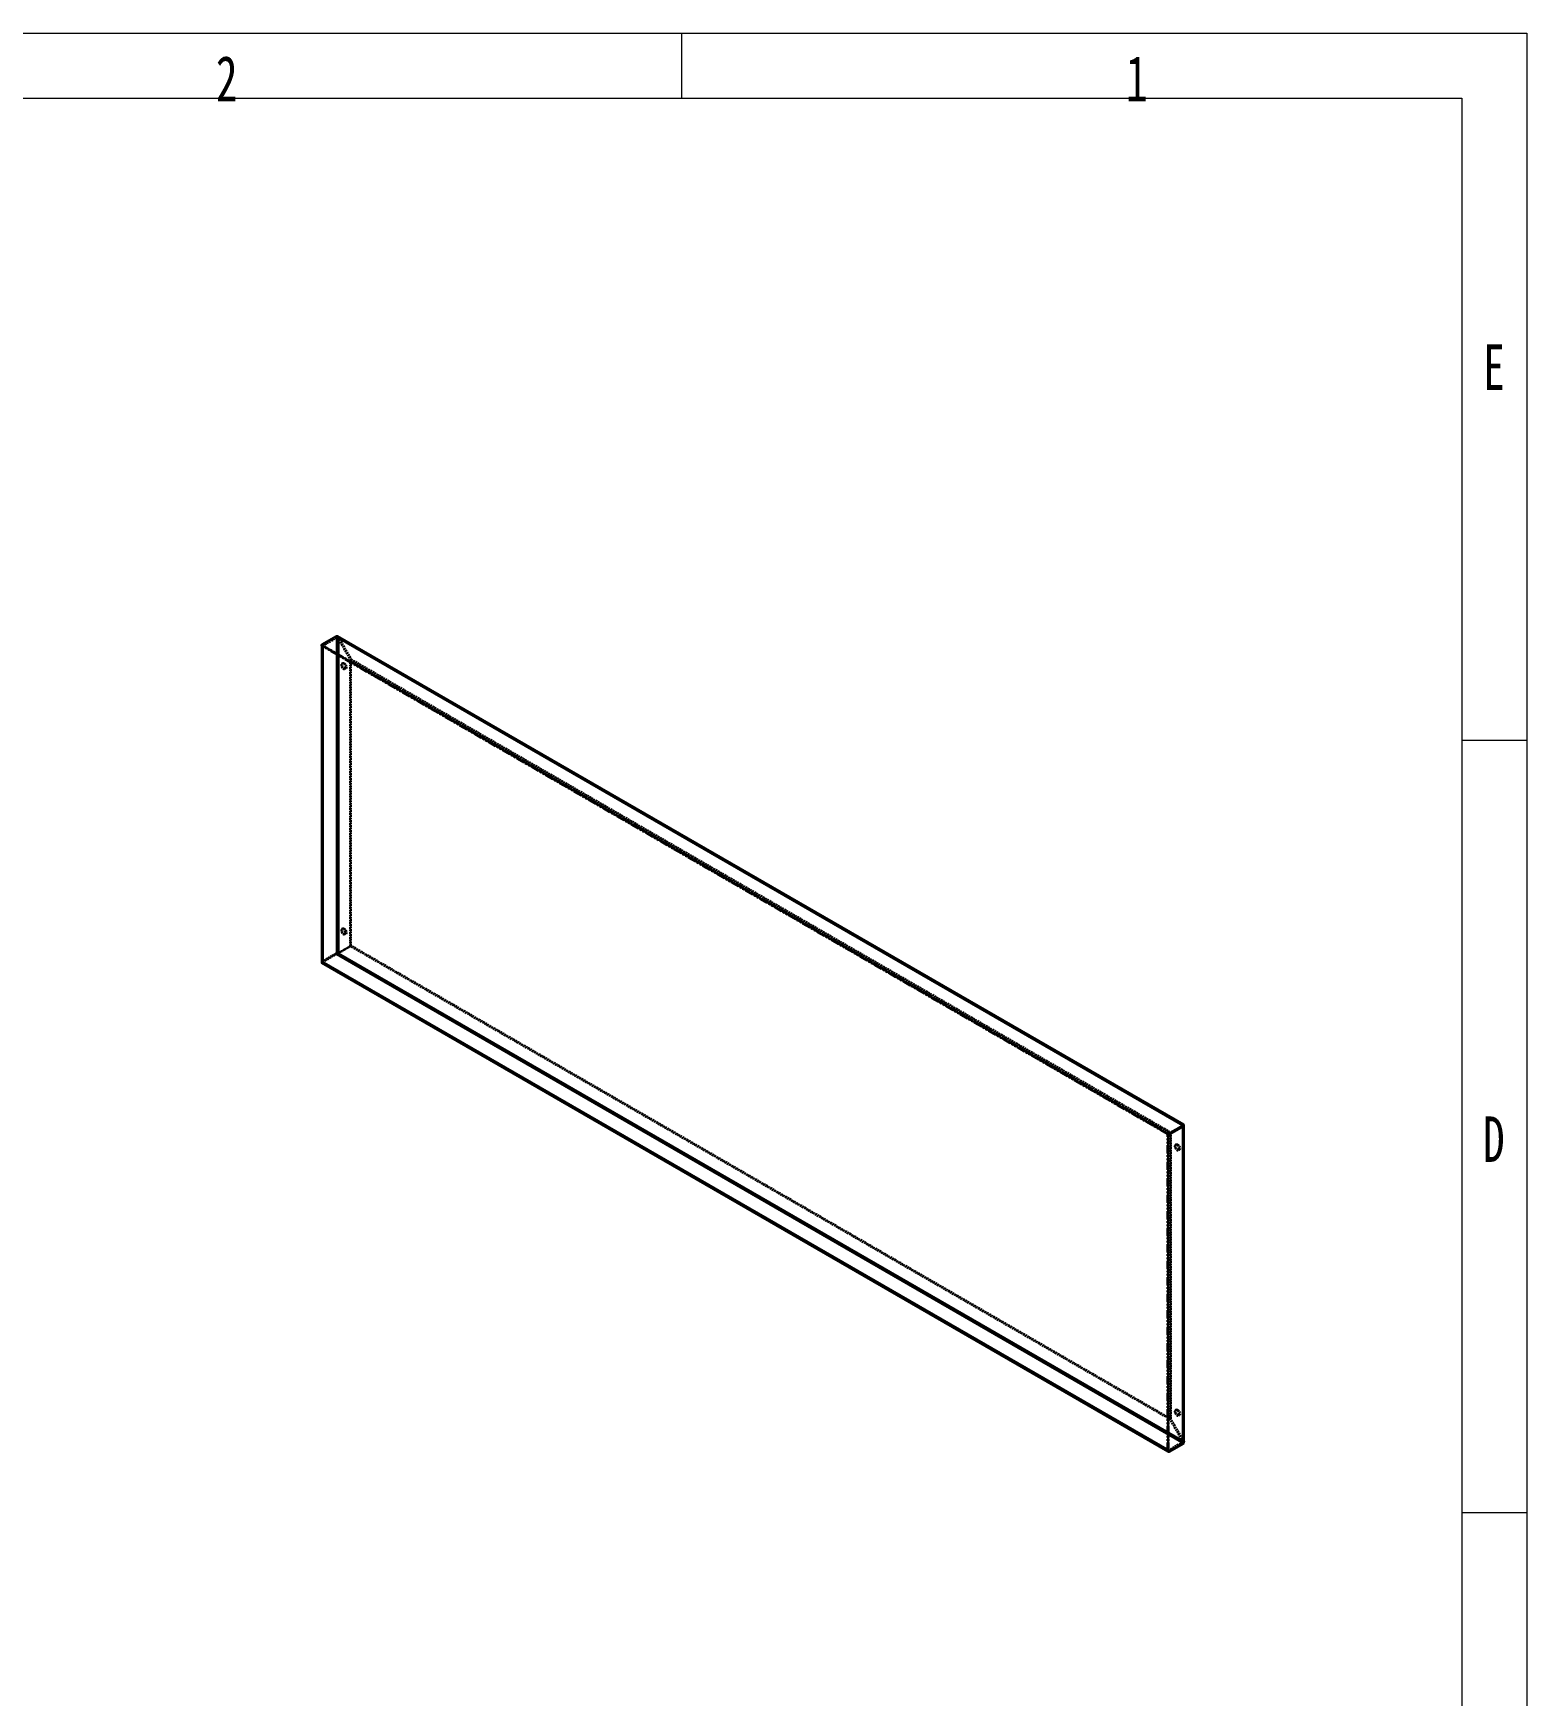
# Model space of a CAD drawing. Header units: millimetres. Extents: x 109 to 5041, y 147 to 3020.
# Drawn here: x 3059 to 4209, y 1741 to 3020 of the extents above; entities that cross this region are included whole.
import ezdxf

# ---------------------------------------------------------------- set-up
doc = ezdxf.new("R2010")
doc.units = ezdxf.units.MM
doc.linetypes.add('HIDDEN', pattern=[1.905, 1.27, -0.635])
doc.linetypes.add('PHANTOM', pattern=[12.7, 6.35, -1.27, 1.27, -1.27, 1.27, -1.27])
doc.layers.add('SW_테두리', color=7, linetype='Continuous')
doc.layers.add('숨은선', color=2, linetype='HIDDEN')
doc.layers.add('외형선', color=7, linetype='Continuous', lineweight=25)
doc.styles.add('SLDTEXTSTYLE1', font='TXT', dxfattribs={"width": 0.7})

msp = doc.modelspace()

# ---------------------------------------------------------------- linework, layer by layer
at = {"color": 8, "linetype": 'PHANTOM', "lineweight": 18}
for p, q in [((3281.49, 2549.73), (3933.44, 2173.37)), ((3931.89, 2172.47), (3281.49, 2547.94)), ((3281.49, 2547.94), (3281.49, 2304.77)), ((3944.62, 2179.82), (3292.66, 2556.18)), ((3281.49, 2304.77), (3931.89, 1929.31)), ((3944.62, 1935.76), (3944.62, 2178.92)), ((3931.89, 1929.31), (3931.89, 2172.47)), ((3933.02, 2172.72), (3933.44, 2172.47)), ((3933.44, 1929.31), (3933.44, 2172.47)), ((3933.44, 1929.22), (3933.37, 1929.27))]:
    msp.add_line(p, q, dxfattribs=at)
at = {"layer": 'SW_테두리', "linetype": 'Continuous', "lineweight": 18}
for p, q in [((108.53, 3019.8), (4208.53, 3019.8)), ((3558.53, 2969.8), (3558.53, 3019.8)), ((4208.53, 3019.8), (4208.53, 149.8)), ((158.53, 2969.8), (4158.53, 2969.8)), ((4158.53, 2969.8), (4158.53, 199.8)), ((4158.53, 2475.8), (4208.53, 2475.8)), ((4158.53, 1881.8), (4208.53, 1881.8))]:
    msp.add_line(p, q, dxfattribs=at)
at = {"layer": '숨은선'}
for p, q in [((3281.49, 2548.92), (3292.66, 2555.37)), ((3281.49, 2548.84), (3292.66, 2555.29)), ((3281.49, 2549.73), (3281.49, 2548.92)), ((3281.49, 2547.94), (3282.2, 2548.35)), ((3282.17, 2548.39), (3282.17, 2305.22)), ((3282.2, 2548.43), (3293.37, 2554.88)), ((3292.66, 2556.18), (3292.66, 2555.37)), ((3292.66, 2555.29), (3293.37, 2554.88)), ((3944.25, 2179.25), (3293.13, 2555.13)), ((3294.22, 2555.23), (3293.51, 2554.82)), ((3293.51, 2554.82), (3303.34, 2537.8)), ((3294.27, 2555.26), (3293.56, 2554.85)), ((3293.56, 2554.85), (3303.39, 2537.83)), ((3294.22, 2555.23), (3304.05, 2538.2)), ((3294.27, 2555.26), (3304.1, 2538.23)), ((3297.49, 2535.32), (3296.79, 2534.92)), ((3303.39, 2537.83), (3303.34, 2537.8)), ((3303.34, 2317.45), (3303.34, 2537.8)), ((3304.1, 2538.23), (3303.39, 2537.83)), ((3303.39, 2537.83), (3934.03, 2173.76)), ((3304.05, 2317.85), (3304.05, 2538.2)), ((3304.1, 2538.23), (3934.74, 2174.17)), ((3299.29, 2530.59), (3299.99, 2530.99)), ((3297.49, 2331.19), (3296.79, 2330.78)), ((3293.51, 2311.77), (3303.34, 2317.45)), ((3293.56, 2311.68), (3303.39, 2317.36)), ((3294.22, 2312.18), (3304.05, 2317.85)), ((3294.27, 2312.09), (3304.1, 2317.77)), ((3299.29, 2326.45), (3299.99, 2326.86)), ((3304.05, 2317.85), (3303.34, 2317.45)), ((3304.1, 2317.77), (3303.39, 2317.36)), ((3934.03, 1953.3), (3303.39, 2317.36)), ((3934.74, 1953.71), (3304.1, 2317.77)), ((3281.49, 2305.67), (3292.66, 2312.12)), ((3281.49, 2305.59), (3292.66, 2312.04)), ((3281.49, 2304.77), (3281.49, 2305.59)), ((3281.49, 2304.77), (3282.2, 2305.18)), ((3281.83, 2305.36), (3933, 1929.44)), ((3282.2, 2305.26), (3293.37, 2311.71)), ((3282.28, 2305.23), (3292.66, 2311.22)), ((3292.66, 2312.12), (3293.37, 2311.71)), ((3292.66, 2311.22), (3292.66, 2312.04)), ((3294.22, 2312.18), (3293.51, 2311.77)), ((3294.27, 2312.09), (3293.56, 2311.68)), ((3932.74, 2172.88), (3943.91, 2179.33)), ((3943.86, 2179.44), (3934.03, 2173.76)), ((3943.91, 2179.35), (3934.08, 2173.68)), ((3944.57, 2179.85), (3934.74, 2174.17)), ((3944.62, 2179.76), (3934.79, 2174.09)), ((3944.49, 2178.99), (3943.91, 2179.33)), ((3943.94, 1936.2), (3943.94, 2179.37)), ((3932.17, 2172.64), (3932.59, 2172.88)), ((3932.94, 2172.75), (3932.59, 2172.88)), ((3934.74, 2174.17), (3934.03, 2173.76)), ((3934.79, 2174.09), (3934.08, 2173.68)), ((3934.08, 2173.68), (3934.08, 1953.33)), ((3934.79, 2174.09), (3934.79, 1953.74)), ((3938.84, 2165.08), (3938.13, 2164.67)), ((3940.63, 2160.34), (3941.34, 2160.75)), ((3938.84, 1960.95), (3938.13, 1960.54)), ((3934.08, 1953.33), (3934.03, 1953.3)), ((3943.86, 1936.27), (3934.03, 1953.3)), ((3934.79, 1953.74), (3934.08, 1953.33)), ((3943.91, 1936.3), (3934.08, 1953.33)), ((3944.57, 1936.68), (3934.74, 1953.71)), ((3944.62, 1936.71), (3934.79, 1953.74)), ((3940.63, 1956.21), (3941.34, 1956.62)), ((3932.74, 1929.71), (3943.91, 1936.16)), ((3944.57, 1936.68), (3943.86, 1936.27)), ((3944.62, 1936.71), (3943.91, 1936.3)), ((3944.62, 1935.76), (3943.91, 1936.16)), ((3931.89, 1929.31), (3932.59, 1929.71))]:
    msp.add_line(p, q, dxfattribs=at)
at = {"layer": '숨은선', "flags": 128}
for points in [[(3281.49, 2548.84), (3281.35, 2548.74), (3281.32, 2548.71)], [(3299.8, 2531.73), (3299.74, 2532.32), (3299.55, 2532.94), (3299.24, 2533.55), (3298.85, 2534.09), (3298.4, 2534.54), (3297.92, 2534.86), (3297.44, 2535.02), (3297.02, 2535.01), (3296.67, 2534.83), (3296.42, 2534.5), (3296.29, 2534.04), (3296.29, 2533.48), (3296.42, 2532.87), (3296.67, 2532.25), (3297.02, 2531.67), (3297.44, 2531.17), (3297.92, 2530.78), (3298.4, 2530.54), (3298.85, 2530.47), (3299.24, 2530.56), (3299.55, 2530.82), (3299.74, 2531.22), (3299.8, 2531.73)], [(3298.74, 2535.2), (3299.22, 2534.85), (3299.66, 2534.37), (3300.04, 2533.81), (3300.31, 2533.19), (3300.47, 2532.57), (3300.51, 2532), (3300.41, 2531.51), (3300.19, 2531.15), (3299.86, 2530.93), (3299.45, 2530.88), (3298.98, 2531), (3298.5, 2531.28), (3298.04, 2531.69), (3297.63, 2532.22), (3297.3, 2532.81), (3297.08, 2533.44), (3296.98, 2534.04), (3297.01, 2534.57), (3297.17, 2535), (3297.45, 2535.3), (3297.83, 2535.43), (3298.27, 2535.4), (3298.74, 2535.2)], [(3299.8, 2327.59), (3299.74, 2328.18), (3299.55, 2328.8), (3299.24, 2329.41), (3298.85, 2329.96), (3298.4, 2330.41), (3297.92, 2330.72), (3297.44, 2330.88), (3297.02, 2330.87), (3296.67, 2330.69), (3296.42, 2330.36), (3296.29, 2329.9), (3296.29, 2329.35), (3296.42, 2328.74), (3296.67, 2328.12), (3297.02, 2327.54), (3297.44, 2327.03), (3297.92, 2326.65), (3298.4, 2326.41), (3298.85, 2326.33), (3299.24, 2326.43), (3299.55, 2326.68), (3299.74, 2327.08), (3299.8, 2327.59)], [(3298.74, 2331.06), (3299.22, 2330.71), (3299.66, 2330.24), (3300.04, 2329.67), (3300.31, 2329.06), (3300.47, 2328.44), (3300.51, 2327.87), (3300.41, 2327.38), (3300.19, 2327.01), (3299.86, 2326.8), (3299.45, 2326.74), (3298.98, 2326.86), (3298.5, 2327.14), (3298.04, 2327.56), (3297.63, 2328.08), (3297.3, 2328.68), (3297.08, 2329.3), (3296.98, 2329.9), (3297.01, 2330.44), (3297.17, 2330.87), (3297.45, 2331.16), (3297.83, 2331.3), (3298.27, 2331.26), (3298.74, 2331.06)], [(3941.15, 2161.49), (3941.08, 2162.08), (3940.89, 2162.7), (3940.59, 2163.3), (3940.2, 2163.85), (3939.74, 2164.3), (3939.26, 2164.62), (3938.79, 2164.77), (3938.36, 2164.77), (3938.01, 2164.59), (3937.76, 2164.26), (3937.63, 2163.8), (3937.63, 2163.24), (3937.76, 2162.63), (3938.01, 2162.01), (3938.36, 2161.43), (3938.79, 2160.93), (3939.26, 2160.54), (3939.74, 2160.3), (3940.2, 2160.23), (3940.59, 2160.32), (3940.89, 2160.58), (3941.08, 2160.98), (3941.15, 2161.49)], [(3940.09, 2164.96), (3940.57, 2164.61), (3941.01, 2164.13), (3941.38, 2163.56), (3941.66, 2162.95), (3941.82, 2162.33), (3941.85, 2161.76), (3941.76, 2161.27), (3941.53, 2160.91), (3941.21, 2160.69), (3940.79, 2160.64), (3940.33, 2160.76), (3939.85, 2161.03), (3939.39, 2161.45), (3938.97, 2161.98), (3938.65, 2162.57), (3938.42, 2163.2), (3938.33, 2163.8), (3938.36, 2164.33), (3938.52, 2164.76), (3938.8, 2165.06), (3939.17, 2165.19), (3939.61, 2165.16), (3940.09, 2164.96)], [(3941.15, 1957.35), (3941.08, 1957.94), (3940.89, 1958.56), (3940.59, 1959.17), (3940.2, 1959.72), (3939.74, 1960.16), (3939.26, 1960.48), (3938.79, 1960.64), (3938.36, 1960.63), (3938.01, 1960.45), (3937.76, 1960.12), (3937.63, 1959.66), (3937.63, 1959.11), (3937.76, 1958.5), (3938.01, 1957.88), (3938.36, 1957.29), (3938.79, 1956.79), (3939.26, 1956.41), (3939.74, 1956.17), (3940.2, 1956.09), (3940.59, 1956.19), (3940.89, 1956.44), (3941.08, 1956.84), (3941.15, 1957.35)], [(3940.09, 1960.82), (3940.57, 1960.47), (3941.01, 1960), (3941.38, 1959.43), (3941.66, 1958.82), (3941.82, 1958.2), (3941.85, 1957.62), (3941.76, 1957.14), (3941.53, 1956.77), (3941.21, 1956.55), (3940.79, 1956.5), (3940.33, 1956.62), (3939.85, 1956.9), (3939.39, 1957.32), (3938.97, 1957.84), (3938.65, 1958.44), (3938.42, 1959.06), (3938.33, 1959.66), (3938.36, 1960.2), (3938.52, 1960.63), (3938.8, 1960.92), (3939.17, 1961.06), (3939.61, 1961.02), (3940.09, 1960.82)]]:
    msp.add_lwpolyline(points, dxfattribs=at)
at = {"layer": '숨은선'}
for centre, radius, start, end in [((3282.21, 2548.39), 0.0437, 110.78342, 249.21658), ((3281.72, 2305.17), 0.553, 114.37466, 174.3052), ((3282.21, 2305.22), 0.0437, 110.78342, 249.21658), ((3932.66, 2173.02), 0.154, 242.60967, 297.39033), ((3932.66, 1929.85), 0.154, 242.60967, 297.39033)]:
    msp.add_arc(centre, radius, start, end, dxfattribs=at)
for points, knots in [([(3281.78, 2548.68), (3281.74, 2548.72), (3281.65, 2548.81), (3281.56, 2548.99), (3281.5, 2549.2), (3281.49, 2549.34), (3281.49, 2549.41)], [0, 0, 0, 0, 0.2361708, 0.4791588, 0.7326442, 1, 1, 1, 1]), ([(3282.2, 2548.35), (3282.07, 2548.44), (3281.95, 2548.54), (3281.71, 2548.74), (3281.6, 2548.83), (3281.49, 2548.92)], [0, 0, 0, 0, 0.5, 0.5, 1, 1, 1, 1]), ([(3294.22, 2555.23), (3294.12, 2555.29), (3293.99, 2555.34), (3293.73, 2555.42), (3293.58, 2555.44), (3293.3, 2555.45), (3293.15, 2555.44), (3292.89, 2555.38), (3292.76, 2555.34), (3292.66, 2555.29)], [0, 0, 0, 0, 0.25, 0.25, 0.5, 0.5, 0.75, 0.75, 1, 1, 1, 1]), ([(3292.66, 2555.37), (3292.82, 2555.3), (3292.98, 2555.22), (3293.28, 2555.05), (3293.42, 2554.95), (3293.56, 2554.85)], [0, 0, 0, 0, 0.5, 0.5, 1, 1, 1, 1]), ([(3293.51, 2554.82), (3293.49, 2554.84), (3293.47, 2554.86), (3293.41, 2554.88), (3293.39, 2554.88), (3293.37, 2554.88)], [0, 0, 0, 0, 0.5, 0.5, 1, 1, 1, 1]), ([(3293.63, 2556), (3293.63, 2556), (3293.78, 2555.94), (3294.02, 2555.7), (3294.19, 2555.4), (3294.27, 2555.26)], [0, 0, 0, 0, 0.0001021, 0.5000511, 1, 1, 1, 1]), ([(3281.49, 2304.77), (3281.45, 2304.69), (3281.38, 2304.52), (3281.34, 2304.5), (3281.33, 2304.49)], [0, 0, 0, 0, 0.5000511, 1, 1, 1, 1]), ([(3281.49, 2305.09), (3281.49, 2305.05), (3281.49, 2304.96), (3281.47, 2304.87), (3281.47, 2304.81), (3281.47, 2304.79), (3281.47, 2304.79)], [0, 0, 0, 0, 0.3023019, 0.6302489, 0.9847193, 1, 1, 1, 1]), ([(3281.48, 2304.75), (3281.48, 2304.75), (3281.49, 2304.74), (3281.54, 2304.78), (3281.63, 2304.84), (3281.72, 2304.9), (3281.77, 2304.93)], [0, 0, 0, 0, 0.16211931, 0.43045707, 0.710537, 1, 1, 1, 1]), ([(3281.49, 2305.59), (3281.6, 2305.5), (3281.71, 2305.43), (3281.95, 2305.29), (3282.07, 2305.23), (3282.2, 2305.18)], [0, 0, 0, 0, 0.5, 0.5, 1, 1, 1, 1]), ([(3292.66, 2312.12), (3292.76, 2312.18), (3292.89, 2312.24), (3293.15, 2312.31), (3293.3, 2312.33), (3293.58, 2312.34), (3293.73, 2312.33), (3293.99, 2312.27), (3294.12, 2312.23), (3294.22, 2312.18)], [0, 0, 0, 0, 0.25, 0.25, 0.5, 0.5, 0.75, 0.75, 1, 1, 1, 1]), ([(3294.27, 2312.09), (3294.2, 2312.01), (3294.11, 2311.92), (3293.89, 2311.74), (3293.77, 2311.65), (3293.49, 2311.48), (3293.33, 2311.4), (3293, 2311.28), (3292.83, 2311.24), (3292.66, 2311.22)], [0, 0, 0, 0, 0.25, 0.25, 0.5, 0.5, 0.75, 0.75, 1, 1, 1, 1]), ([(3293.56, 2311.68), (3293.42, 2311.74), (3293.28, 2311.8), (3292.98, 2311.91), (3292.82, 2311.97), (3292.66, 2312.04)], [0, 0, 0, 0, 0.5, 0.5, 1, 1, 1, 1]), ([(3294.03, 2311.95), (3293.96, 2311.92), (3293.83, 2311.85), (3293.61, 2311.79), (3293.39, 2311.77), (3293.25, 2311.81), (3293.18, 2311.83)], [0, 0, 0, 0, 0.2558513, 0.5050956, 0.7516327, 1, 1, 1, 1]), ([(3293.37, 2311.71), (3293.39, 2311.73), (3293.41, 2311.75), (3293.47, 2311.77), (3293.49, 2311.77), (3293.51, 2311.77)], [0, 0, 0, 0, 0.5, 0.5, 1, 1, 1, 1]), ([(3943.86, 2179.44), (3944, 2179.38), (3944.13, 2179.32), (3944.38, 2179.18), (3944.5, 2179.09), (3944.62, 2179)], [0, 0, 0, 0, 0.5, 0.5, 1, 1, 1, 1]), ([(3943.91, 2179.33), (3943.93, 2179.33), (3943.94, 2179.34), (3943.94, 2179.35), (3943.93, 2179.35), (3943.91, 2179.35)], [0, 0, 0, 0, 0.5, 0.5, 1, 1, 1, 1]), ([(3944.62, 2179.54), (3944.62, 2179.61), (3944.62, 2179.76), (3944.59, 2179.84), (3944.51, 2179.82), (3944.39, 2179.75), (3944.33, 2179.71)], [0, 0, 0, 0, 0.2500081, 0.5000108, 0.7500081, 1, 1, 1, 1]), ([(3944.62, 1935.67), (3944.5, 1935.76), (3944.38, 1935.86), (3944.13, 1936.07), (3944, 1936.17), (3943.86, 1936.27)], [0, 0, 0, 0, 0.5, 0.5, 1, 1, 1, 1]), ([(3943.91, 1936.3), (3943.93, 1936.28), (3943.94, 1936.26), (3943.94, 1936.21), (3943.93, 1936.18), (3943.91, 1936.16)], [0, 0, 0, 0, 0.5, 0.5, 1, 1, 1, 1]), ([(3944.3, 1935.93), (3944.35, 1935.88), (3944.45, 1935.78), (3944.55, 1935.58), (3944.61, 1935.36), (3944.61, 1935.21), (3944.62, 1935.14)], [0, 0, 0, 0, 0.2483356, 0.4948614, 0.7441158, 1, 1, 1, 1]), ([(3944.74, 1935.87), (3944.73, 1935.97), (3944.72, 1936.25), (3944.63, 1936.52), (3944.57, 1936.68)], [0, 0, 0, 0, 0.3841873, 1, 1, 1, 1]), ([(3944.62, 1936.71), (3944.72, 1936.65), (3944.8, 1936.57), (3944.91, 1936.41), (3944.94, 1936.32), (3944.94, 1936.23)], [0, 0, 0, 0, 0.25, 0.25, 0.5, 0.5, 0.5, 0.5]), ([(3932.59, 1929.71), (3932.72, 1929.62), (3932.86, 1929.53), (3933.15, 1929.36), (3933.29, 1929.29), (3933.44, 1929.22)], [0, 0, 0, 0, 0.5, 0.5, 1, 1, 1, 1])]:
    msp.add_open_spline(points, degree=3, knots=knots, dxfattribs=at)
at = {"layer": '외형선'}
for p, q in [((3281.17, 2548.39), (3281.17, 2305.22)), ((3281.49, 2549.73), (3292.66, 2556.18)), ((3281.49, 2548.92), (3933.44, 2172.55)), ((3281.49, 2548.84), (3281.49, 2305.67)), ((3282.2, 2548.43), (3281.49, 2548.84)), ((3282.2, 2305.26), (3282.2, 2548.43)), ((3932.59, 2172.88), (3282.2, 2548.35)), ((3282.2, 2548.35), (3282.2, 2305.18)), ((3944.62, 2179), (3292.66, 2555.37)), ((3292.66, 2555.29), (3292.66, 2312.12)), ((3293.37, 2554.88), (3293.37, 2311.71)), ((3293.51, 2311.77), (3293.51, 2554.82)), ((3293.56, 2554.85), (3943.86, 2179.44)), ((3944.75, 2180.11), (3293.63, 2556)), ((3294.22, 2555.23), (3294.22, 2312.18)), ((3294.27, 2555.26), (3944.57, 2179.85)), ((3281.33, 2304.49), (3932.5, 1928.58)), ((3282.2, 2305.26), (3281.49, 2305.67)), ((3933.37, 1929.27), (3281.49, 2305.59)), ((3281.49, 2304.77), (3933.44, 1928.41)), ((3282.2, 2305.18), (3932.59, 1929.71)), ((3292.66, 2311.22), (3944.62, 1934.86)), ((3293.38, 2311.62), (3943.82, 1936.13)), ((3943.86, 1936.27), (3293.56, 2311.68)), ((3294.27, 2312.09), (3944.57, 1936.68)), ((3933.44, 2173.37), (3944.62, 2179.82)), ((3933.44, 2172.55), (3944.62, 2179)), ((3933.44, 2172.47), (3944.62, 2178.92)), ((3943.91, 2179.35), (3943.91, 1936.3)), ((3943.91, 1936.16), (3943.91, 2179.33)), ((3944.62, 2178.92), (3944.49, 2178.99)), ((3944.57, 2179.85), (3944.69, 2180.02)), ((3944.62, 2179.82), (3944.62, 2179)), ((3944.62, 1936.71), (3944.62, 2178.91)), ((3944.94, 1936.2), (3944.94, 2179.37)), ((3931.89, 2172.47), (3932.17, 2172.64)), ((3932.59, 1929.71), (3932.59, 2172.88)), ((3932.74, 2172.88), (3933.02, 2172.72)), ((3932.74, 2172.88), (3932.74, 1929.71)), ((3933.44, 2172.55), (3932.94, 2172.75)), ((3933.44, 2173.37), (3933.44, 2172.55)), ((3933.44, 1929.31), (3944.62, 1935.76)), ((3933.44, 1929.22), (3944.62, 1935.67)), ((3933.44, 1928.41), (3944.62, 1934.86)), ((3944.62, 1934.86), (3944.62, 1935.67)), ((3932.74, 1929.71), (3933.44, 1929.31)), ((3933.44, 1928.41), (3933.44, 1929.22))]:
    msp.add_line(p, q, dxfattribs=at)
at = {"layer": '외형선', "flags": 128}
msp.add_lwpolyline([(3281.32, 2548.71), (3281.25, 2548.63), (3281.19, 2548.51), (3281.17, 2548.39), (3281.19, 2548.26), (3281.25, 2548.14), (3281.35, 2548.03), (3281.49, 2547.94)], dxfattribs=at)
at = {"layer": '외형선'}
for centre, radius, start, end in [((3281.72, 2305.28), 0.553, 185.6948, 245.62534), ((3932.66, 2173.97), 1.69, 242.60967, 297.39033), ((3932.66, 1930.81), 1.69, 242.60967, 297.39033)]:
    msp.add_arc(centre, radius, start, end, dxfattribs=at)
for points, knots in [([(3281.49, 2547.94), (3281.43, 2548.09), (3281.38, 2548.26), (3281.33, 2548.6), (3281.32, 2548.77), (3281.34, 2549.09), (3281.36, 2549.25), (3281.42, 2549.52), (3281.45, 2549.64), (3281.49, 2549.73)], [0, 0, 0, 0, 0.25, 0.25, 0.5, 0.5, 0.75, 0.75, 1, 1, 1, 1]), ([(3292.66, 2556.18), (3292.83, 2556.19), (3293.18, 2556.21), (3293.48, 2556.07), (3293.63, 2556)], [0, 0, 0, 0, 0.5000511, 1, 1, 1, 1]), ([(3281.33, 2304.49), (3281.33, 2304.49), (3281.31, 2304.47), (3281.34, 2304.56), (3281.44, 2304.7), (3281.49, 2304.77)], [0, 0, 0, 0, 0.0001021, 0.5000511, 1, 1, 1, 1]), ([(3281.47, 2304.79), (3281.46, 2304.78), (3281.46, 2304.75), (3281.47, 2304.75), (3281.48, 2304.75)], [0, 0, 0, 0, 0.7129691, 1, 1, 1, 1]), ([(3944.75, 2180.11), (3944.74, 2180.1), (3944.72, 2180.08), (3944.65, 2179.91), (3944.62, 2179.82)], [0, 0, 0, 0, 0.4999489, 1, 1, 1, 1]), ([(3944.62, 2178.92), (3944.72, 2178.98), (3944.8, 2179.04), (3944.91, 2179.19), (3944.94, 2179.26), (3944.94, 2179.42), (3944.91, 2179.5), (3944.8, 2179.64), (3944.72, 2179.71), (3944.62, 2179.76)], [0, 0, 0, 0, 0.25, 0.25, 0.5, 0.5, 0.75, 0.75, 1, 1, 1, 1]), ([(3933.44, 2173.37), (3933.11, 2173.33), (3932.78, 2173.19), (3932.37, 2172.93), (3932.25, 2172.83), (3932.04, 2172.64), (3931.95, 2172.55), (3931.89, 2172.47)], [0, 0, 0, 0, 0.5, 0.5, 0.75, 0.75, 1, 1, 1, 1]), ([(3932.17, 2172.64), (3932.23, 2172.67), (3932.34, 2172.72), (3932.51, 2172.77), (3932.65, 2172.79), (3932.81, 2172.79), (3932.9, 2172.76), (3932.95, 2172.75)], [0, 0, 0, 0, 0.2720598, 0.4229204, 0.6361263, 0.7999499, 1, 1, 1, 1]), ([(3944.94, 1936.23), (3944.94, 1936.15), (3944.91, 1936.06), (3944.8, 1935.9), (3944.72, 1935.82), (3944.62, 1935.76)], [0.5, 0.5, 0.5, 0.5, 0.75, 0.75, 1, 1, 1, 1]), ([(3944.62, 1934.86), (3944.65, 1934.97), (3944.71, 1935.19), (3944.77, 1935.57), (3944.74, 1935.8), (3944.74, 1935.87)], [0, 0, 0, 0, 0.4208524, 0.8417049, 1, 1, 1, 1]), ([(3931.89, 1929.31), (3932.02, 1928.99), (3932.23, 1928.74), (3932.64, 1928.5), (3932.79, 1928.45), (3933.11, 1928.39), (3933.27, 1928.39), (3933.44, 1928.41)], [0, 0, 0, 0, 0.5, 0.5, 0.75, 0.75, 1, 1, 1, 1])]:
    msp.add_open_spline(points, degree=3, knots=knots, dxfattribs=at)

# ---------------------------------------------------------------- texts
at = {"layer": 'SW_테두리', "char_height": 35, "attachment_point": 2, "style": 'SLDTEXTSTYLE1'}
for s, insert in [('2', (3208.31, 3002.41)), ('1', (3908.53, 3002.41)), ('E', (4183.31, 2780.41)), ('D', (4183.21, 2186.41))]:
    msp.add_mtext(s, dxfattribs=dict(at, insert=insert))

doc.saveas('drawing.dxf')
